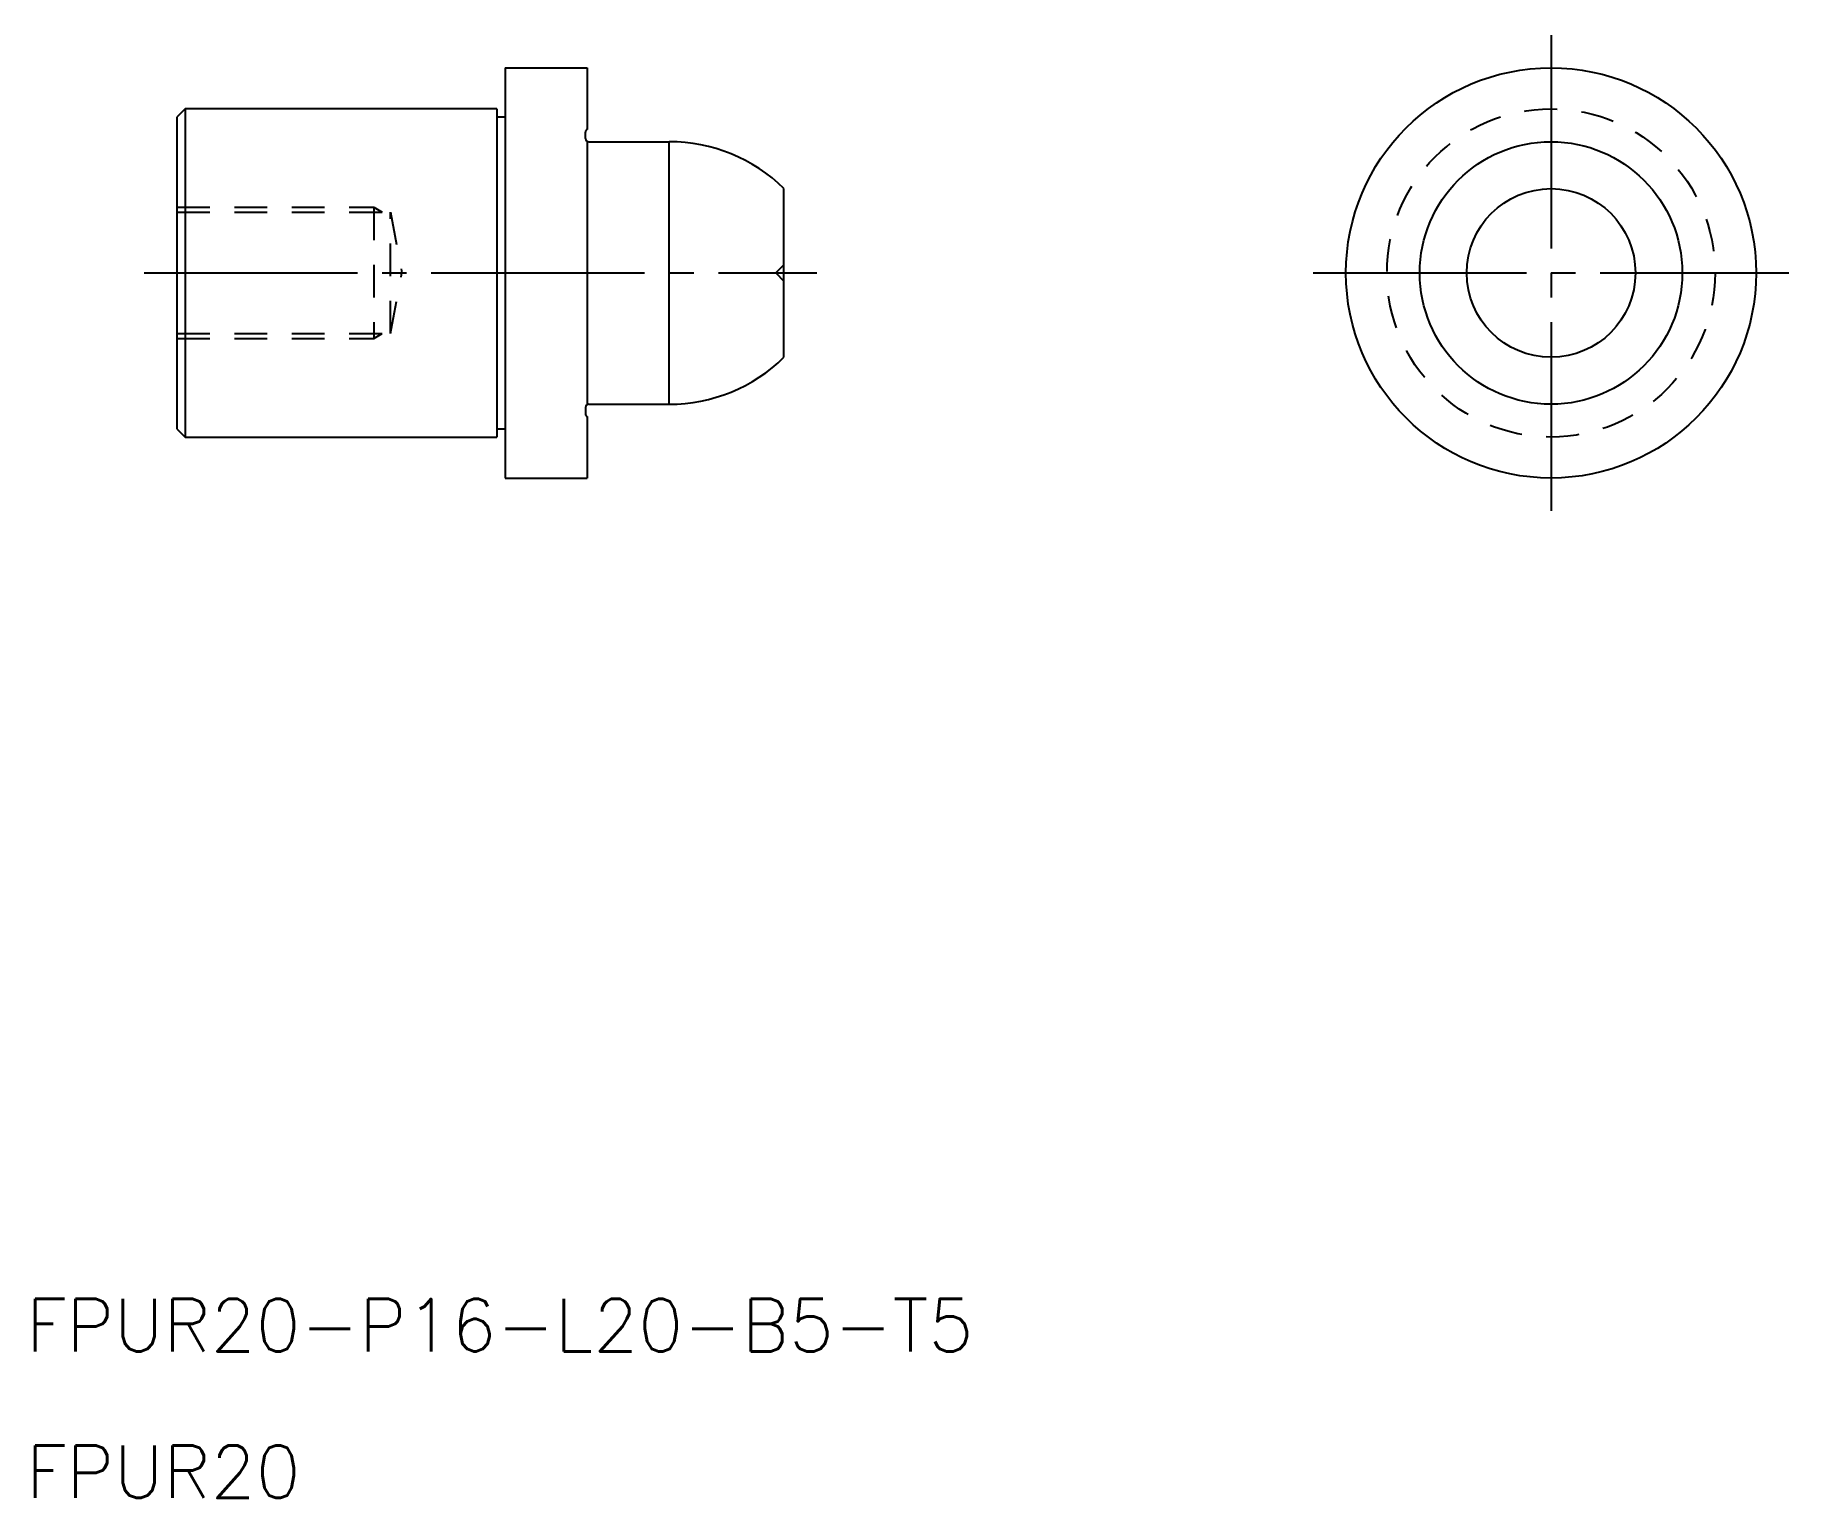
# Model space of a CAD drawing. Extents: x 65 to 172, y 112 to 201.
import ezdxf

# ---------------------------------------------------------------- set-up
doc = ezdxf.new("R2010")
doc.units = 0
doc.linetypes.add('CENTER', pattern=[17.5, 13, -1.5, 1.5, -1.5])
doc.linetypes.add('DASHED', pattern=[3.5, 2, -1.5])
doc.layers.get('0').update_dxf_attribs({"linetype": 'CONTINUOUS'})
doc.layers.add('CENTER', color=1, linetype='CENTER')
doc.styles.get("Standard").update_dxf_attribs({"font": 'txt.shx', "bigfont": '@extfont2.shx'})

msp = doc.modelspace()

# ---------------------------------------------------------------- linework, layer by layer
at = {"color": 1, "linetype": 'CENTER'}
for p, q in [((157.59, 201.46), (157.59, 172.46)), ((143.09, 186.96), (172.09, 186.96))]:
    msp.add_line(p, q, dxfattribs=at)
at = {"color": 7, "linetype": 'CONTINUOUS'}
for p, q in [((93.84, 199.46), (93.84, 174.46)), ((93.84, 199.46), (98.84, 199.46)), ((98.84, 199.46), (98.84, 195.71)), ((98.84, 199.46), (98.84, 195.71)), ((74.34, 196.96), (73.84, 196.46)), ((93.34, 196.96), (74.34, 196.96)), ((74.34, 196.96), (74.34, 176.96)), ((93.34, 196.96), (93.34, 176.96)), ((73.84, 196.46), (73.84, 177.46)), ((93.84, 196.46), (93.34, 196.46)), ((98.74, 195.16), (98.74, 195.54)), ((98.84, 194.99), (98.84, 178.93)), ((98.84, 194.99), (98.84, 178.93)), ((98.94, 194.96), (103.84, 194.96)), ((103.84, 178.96), (103.84, 194.96)), ((110.84, 181.82), (110.84, 192.1)), ((98.74, 178.76), (98.74, 178.38)), ((98.94, 178.96), (103.84, 178.96)), ((73.84, 177.46), (74.34, 176.96)), ((93.34, 177.46), (93.84, 177.46)), ((98.84, 178.21), (98.84, 174.46)), ((98.84, 178.21), (98.84, 174.46)), ((74.34, 176.96), (93.34, 176.96)), ((93.84, 174.46), (98.84, 174.46))]:
    msp.add_line(p, q, dxfattribs=at)
at = {"color": 3, "linetype": 'DASHED'}
for p, q in [((73.84, 190.96), (85.84, 190.96)), ((73.84, 190.66), (86.86, 190.66)), ((85.84, 190.96), (85.84, 182.96)), ((85.84, 190.96), (86.36, 190.66)), ((86.86, 183.26), (86.86, 190.66)), ((86.86, 190.66), (87.55, 186.96)), ((110.84, 187.46), (110.34, 186.96)), ((86.86, 183.26), (87.55, 186.96)), ((110.34, 186.96), (110.84, 186.46)), ((73.84, 183.26), (86.86, 183.26)), ((73.84, 182.96), (85.84, 182.96)), ((85.84, 182.96), (86.36, 183.26))]:
    msp.add_line(p, q, dxfattribs=at)
at = {"color": 7, "linetype": 'CONTINUOUS'}
for radius in [12.5, 8, 5.14]:
    msp.add_circle((157.59, 186.96), radius, dxfattribs=at)
at = {"color": 3, "linetype": 'DASHED'}
msp.add_circle((157.59, 186.96), 10, dxfattribs=at)
at = {"color": 7, "linetype": 'CONTINUOUS'}
for centre, radius, start, end in [((98.94, 195.54), 0.2, 120, 180), ((98.94, 195.16), 0.2, 180, 270), ((103.84, 184.96), 10, 45.573, 90), ((103.84, 188.96), 10, 270, 314.427), ((98.94, 178.76), 0.2, 90, 180), ((98.94, 178.38), 0.2, 180, 240)]:
    msp.add_arc(centre, radius, start, end, dxfattribs=at)
at = {"layer": 'CENTER', "color": 1, "linetype": 'CENTER'}
msp.add_line((71.84, 186.96), (112.84, 186.96), dxfattribs=at)

# ---------------------------------------------------------------- texts
at = {"color": 7, "linetype": 'CONTINUOUS'}
for s, p in [('FPUR20-P16-L20-B5-T5', (64.65, 121.23)), ('FPUR20', (64.65, 112.3))]:
    msp.add_text(s, height=3.2, dxfattribs=at).set_placement(p)

doc.saveas('drawing.dxf')
